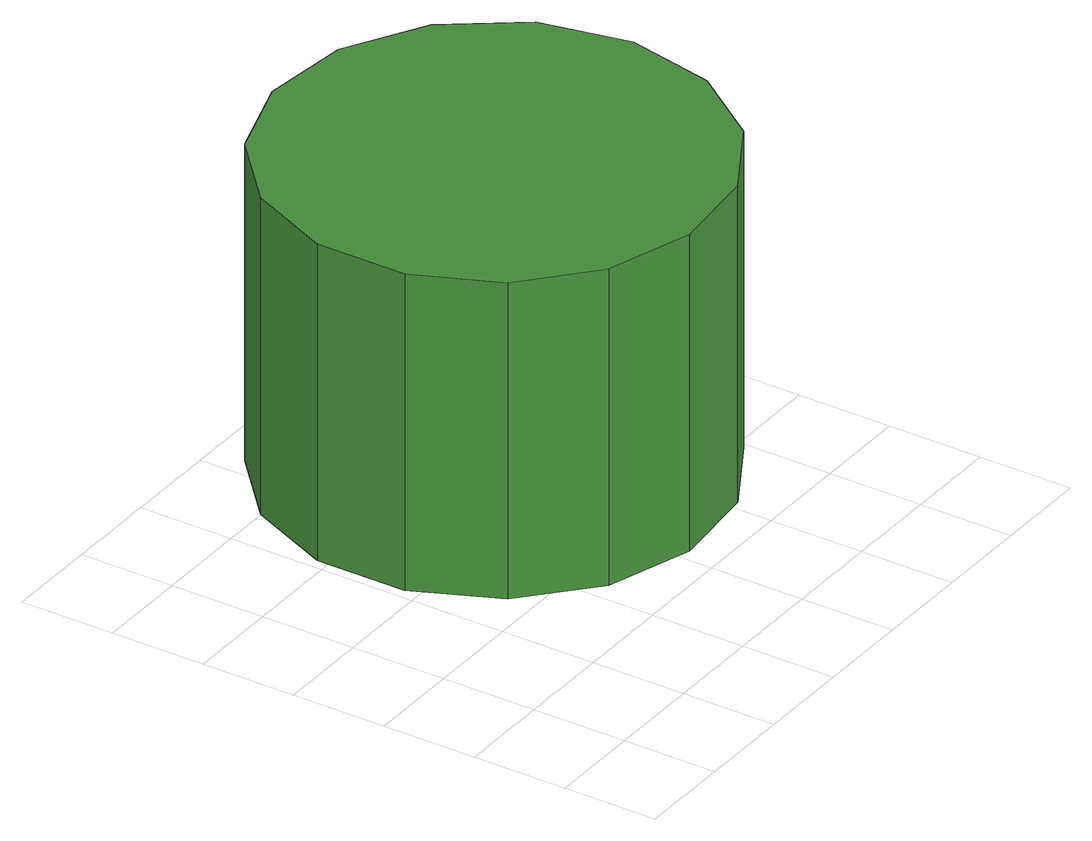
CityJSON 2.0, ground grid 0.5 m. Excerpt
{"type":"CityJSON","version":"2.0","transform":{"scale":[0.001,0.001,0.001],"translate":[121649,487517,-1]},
"CityObjects":{
"tree1":{"type":"SolitaryVegetationObject","attributes":{"function":"something"},"geometry":[{"type":"MultiSurface","lod":"1","boundaries":[[[0,1,2,3,4,5,6,7,8,9,10,11,12,13,14]],[[15,16,17,18,19,20,21,22,23,24,25,26,27,28,29]],[[0,29,28,1]],[[1,28,27,2]],[[2,27,26,3]],[[3,26,25,4]],[[4,25,24,5]],[[5,24,23,6]],[[6,23,22,7]],[[7,22,21,8]],[[8,21,20,9]],[[9,20,19,10]],[[10,19,18,11]],[[11,18,17,12]],[[12,17,16,13]],[[13,16,15,14]],[[14,15,29,0]]]}]}
},
"vertices":[
[2856,1820,2438],[2755,2293,2438],[2471,2683,2438],[2053,2924,2438],[1573,2975,2438],[1114,2826,2438],[755,2503,2438],[559,2062,2438],[559,1579,2438],[755,1138,2438],[1114,815,2438],[1573,666,2438],[2053,716,2438],[2471,958,2438],[2755,1348,2438],[2755,1348,722],[2471,958,722],[2053,716,722],[1573,666,722],[1114,815,722],[755,1138,722],[559,1579,722],[559,2062,722],[755,2503,722],[1114,2826,722],[1573,2975,722],[2053,2924,722],[2471,2683,722],[2755,2293,722],[2856,1820,722]
]}
